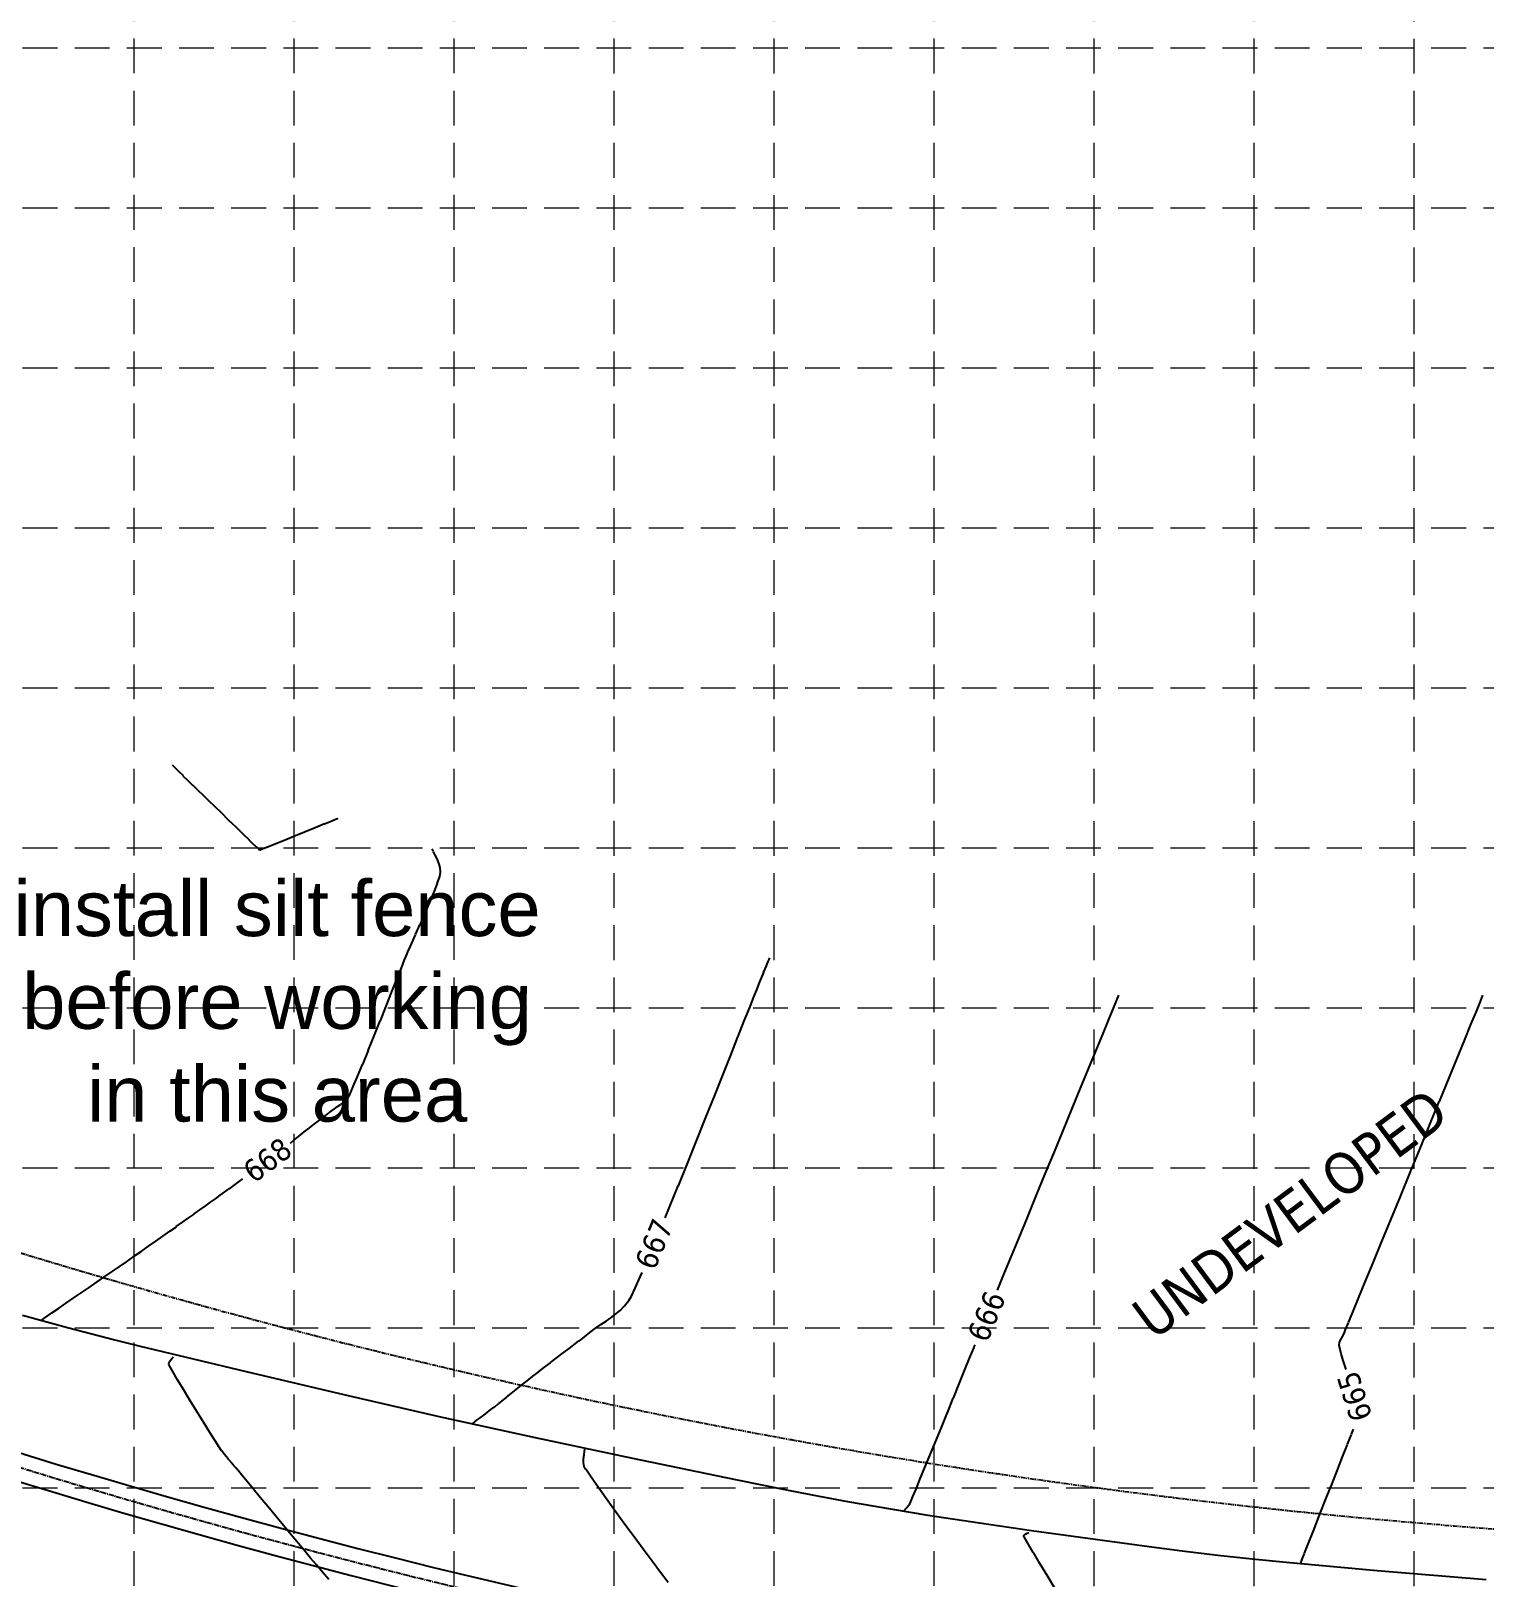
# Model space of a CAD drawing. Header units: inches. Extents: x 6967 to 7890, y 13663 to 15138.
# Drawn here: x 7367.8 to 7576.7, y 14410.6 to 14633 of the extents above; entities that cross this region are included whole.
import ezdxf

# ---------------------------------------------------------------- set-up
doc = ezdxf.new("R2010")
doc.units = ezdxf.units.IN
doc.header["$MEASUREMENT"] = 0
for name, pattern in [('CENTER2', [1.125, 0.75, -0.125, 0.125, -0.125]), ('HIDDEN', [0.375, 0.25, -0.125]), ('xGWI003pt$0$PHANTOM2', [1.25, 0.625, -0.125, 0.125, -0.125, 0.125, -0.125])]:
    doc.linetypes.add(name, pattern=pattern)
for name, color, linetype in [('C-ANNO-SITE-TEXT-E', 14, 'Continuous'), ('EC', 35, 'Continuous'), ('GRID', 254, 'HIDDEN'), ('SILT FENCE', 200, 'Continuous'), ('V-ROAD-BACK-P', 2, 'Continuous'), ('V-STRM-CNTR-E', 11, 'CENTER2'), ('V-STRM-UNDR-E', 15, 'Continuous'), ('xGWI003pt$0$ROW', 3, 'xGWI003pt$0$PHANTOM2')]:
    doc.layers.add(name, color=color, linetype=linetype)
doc.styles.add('L80', font='TAHOMA.TTF', dxfattribs={"height": 3.2})
doc.styles.get("Standard").update_dxf_attribs({"font": 'ARIAL.TTF'})

msp = doc.modelspace()

# ---------------------------------------------------------------- linework, layer by layer
at = {"layer": 'EC', "color": 35, "extrusion": (0.697047, 0.717025, 0), "elevation": 15566.36}
for points in [[(4828.18, 668), (4828.8, 668)], [(4826.59, 668), (4827.44, 668)], [(4822.51, 668), (4823.6, 668)], [(4821.4, 668), (4822.51, 668)], [(4820.28, 668), (4821.4, 668)], [(4814.62, 668), (4816.03, 668)], [(4811.42, 668), (4811.67, 668)]]:
    msp.add_lwpolyline(points, dxfattribs=at)
at = {"layer": 'EC', "color": 35}
for points, elevation in [([(7389.08, 14526.42), (7388.55, 14526.94)], 668), ([(7390.36, 14525.18), (7389.69, 14525.83)], 668), ([(7391.08, 14524.48), (7390.36, 14525.18)], 668), ([(7411.91, 14519.7), (7411.79, 14519.65)], 668), ([(7399.9, 14515.91), (7399.18, 14516.61)], 668), ([(7404.08, 14516.53), (7402.75, 14515.99)], 668), ([(7405.58, 14517.13), (7404.08, 14516.53)], 668), ([(7400.78, 14515.19), (7400.69, 14515.16)], 668), ([(7401.67, 14515.55), (7401.06, 14515.3)], 668), ([(7426.18, 14513.91), (7425.9, 14514.47)], 668), ([(7425.08, 14507.56), (7425.7, 14509.05)], 668), ([(7421.82, 14500.16), (7421.98, 14500.54)], 668), ([(7421.98, 14500.54), (7422.16, 14500.96)], 668), ([(7421.23, 14498.72), (7421.4, 14499.14)], 668), ([(7421.4, 14499.14), (7421.56, 14499.52)], 668), ([(7421.69, 14499.84), (7421.82, 14500.16)], 668), ([(7473.12, 14497.56), (7473.35, 14498.11)], 667), ([(7473.53, 14498.55), (7473.64, 14498.82)], 667), ([(7473.78, 14499.16), (7473.91, 14499.47)], 667), ([(7420.31, 14496.4), (7420.86, 14497.77)], 668), ([(7472.31, 14495.59), (7472.58, 14496.25)], 667), ([(7472.58, 14496.25), (7472.86, 14496.92)], 667), ([(7418.86, 14492.73), (7419.63, 14494.68)], 668), ([(7471.71, 14494.07), (7472.12, 14495.1)], 667), ([(7472.12, 14495.1), (7472.31, 14495.59)], 667), ([(7470.34, 14490.61), (7471.11, 14492.55)], 667), ([(7522.63, 14490.59), (7523.3, 14492.23)], 666), ([(7521.81, 14488.59), (7522.63, 14490.59)], 666), ([(7520.86, 14486.29), (7521.81, 14488.59)], 666), ([(7467.25, 14482.83), (7468.39, 14485.69)], 667), ([(7519.81, 14483.73), (7520.86, 14486.29)], 666), ([(7571.55, 14482.19), (7572.76, 14485.13)], 665), ([(7414.12, 14481.17), (7414.74, 14482.6)], 668), ([(7518.67, 14480.95), (7519.81, 14483.73)], 666), ([(7570.25, 14479.03), (7571.55, 14482.19)], 665), ([(7410.96, 14477.64), (7411.43, 14477.99)], 668), ([(7411.43, 14477.99), (7411.87, 14478.29)], 668), ([(7516.2, 14474.94), (7517.46, 14478.01)], 666), ([(7408.87, 14476.05), (7409.41, 14476.45)], 668), ([(7409.41, 14476.45), (7409.94, 14476.86)], 668), ([(7410.46, 14477.25), (7410.96, 14477.64)], 668), ([(7463.46, 14473.37), (7464.76, 14476.61)], 667), ([(7405.58, 14473.46), (7406.02, 14473.81)], 668), ([(7567.48, 14472.28), (7568.88, 14475.7)], 665), ([(7405.08, 14473.06), (7405.58, 14473.46)], 668), ([(7566.05, 14468.81), (7567.48, 14472.28)], 665), ([(7460.86, 14466.92), (7462.15, 14470.12)], 667), ([(7393.6, 14464.53), (7394.32, 14465.04)], 668), ([(7394.32, 14465.04), (7395.01, 14465.54)], 668), ([(7511.03, 14462.34), (7512.3, 14465.45)], 666), ([(7390.4, 14462.25), (7391.26, 14462.85)], 668), ([(7386.76, 14459.67), (7387.75, 14460.37)], 668), ([(7384.69, 14458.22), (7385.74, 14458.95)], 668), ([(7380.46, 14455.27), (7381.51, 14455.99)], 668), ([(7378.42, 14453.86), (7379.48, 14454.59)], 668), ([(7379.48, 14454.59), (7380.46, 14455.27)], 668), ([(7373.87, 14450.73), (7375.01, 14451.51)], 668), ([(7454.11, 14451.04), (7454.67, 14452.19)], 667), ([(7370.8, 14448.62), (7371.75, 14449.27)], 668), ([(7372.78, 14449.97), (7373.87, 14450.73)], 668), ([(7369.39, 14447.65), (7369.66, 14447.84)], 668), ([(7370.12, 14448.15), (7370.8, 14448.62)], 668), ([(7449.73, 14446.96), (7450.47, 14447.45)], 667), ([(7451.17, 14447.93), (7451.84, 14448.43)], 667), ([(7451.84, 14448.43), (7452.49, 14448.99)], 667), ([(7557.18, 14447.23), (7557.81, 14448.75)], 665), ([(7448.13, 14445.8), (7448.96, 14446.42)], 667), ([(7556.05, 14444.73), (7556.22, 14445.06)], 665), ([(7556.22, 14445.06), (7556.41, 14445.4)], 665), ([(7443.3, 14442.11), (7444.13, 14442.74)], 667), ([(7444.13, 14442.74), (7444.96, 14443.36)], 667), ([(7445.77, 14443.98), (7446.57, 14444.59)], 667), ([(7555.85, 14443.99), (7555.92, 14444.39)], 665), ([(7556.48, 14441.66), (7556.15, 14442.74)], 665), ([(7387.67, 14441.12), (7387.62, 14441.25)], 667), ([(7387.65, 14441.46), (7387.73, 14441.64)], 667), ([(7387.84, 14440.79), (7387.67, 14441.12)], 667), ([(7388.22, 14440.12), (7387.84, 14440.79)], 667), ([(7501.21, 14438.43), (7502, 14440.35)], 666), ([(7388.88, 14438.99), (7388.22, 14440.12)], 667), ([(7389.71, 14437.61), (7388.88, 14438.99)], 667), ([(7438.32, 14438.23), (7439.12, 14438.87)], 667), ([(7434.98, 14435.56), (7435.53, 14436)], 667), ([(7394.28, 14430.23), (7393.51, 14431.45)], 667), ([(7431.62, 14432.98), (7431.96, 14433.24)], 667), ([(7557.6, 14431.17), (7557.9, 14431.93)], 665), ([(7556.34, 14427.95), (7557.04, 14429.73)], 665), ([(7395.89, 14427.92), (7395.56, 14428.33)], 667), ([(7396.86, 14426.8), (7396.52, 14427.19)], 667), ([(7447.3, 14428.22), (7447.38, 14428.69)], 666), ([(7447.38, 14428.69), (7447.42, 14429.05)], 666), ([(7496.26, 14426.3), (7497.01, 14428.13)], 666), ([(7398.12, 14425.29), (7397.57, 14425.96)], 667), ([(7448.02, 14425.42), (7447.54, 14426.16)], 666), ([(7495.02, 14423.3), (7495.59, 14424.68)], 666), ([(7399.75, 14423.31), (7398.86, 14424.4)], 667), ([(7450.72, 14421.59), (7449.65, 14423.09)], 666), ([(7553.8, 14421.51), (7554.68, 14423.74)], 665), ([(7451.91, 14419.95), (7450.72, 14421.59)], 666), ([(7493.23, 14420.14), (7493.28, 14420.19)], 666), ([(7493.28, 14420.19), (7493.39, 14420.3)], 666), ([(7454.49, 14416.43), (7453.18, 14418.21)], 666), ([(7406.26, 14415.45), (7405.22, 14416.7)], 667), ([(7510.52, 14416.57), (7510.53, 14416.62)], 665), ([(7510.53, 14416.62), (7510.6, 14416.7)], 665), ([(7511.15, 14415.41), (7510.75, 14416.11)], 665), ([(7551.44, 14415.5), (7552.14, 14417.29)], 665), ([(7408, 14413.38), (7407.2, 14414.33)], 667), ([(7457.09, 14412.92), (7455.81, 14414.65)], 666), ([(7550.87, 14414.06), (7551.44, 14415.5)], 665), ([(7408.82, 14412.41), (7408, 14413.38)], 667), ([(7409.71, 14411.36), (7408.82, 14412.41)], 667), ([(7458.3, 14411.31), (7457.09, 14412.92)], 666), ([(7550.37, 14412.8), (7550.54, 14413.22)], 665)]:
    msp.add_lwpolyline(points, dxfattribs=dict(at, elevation=elevation))
at = {"layer": 'EC', "color": 35, "extrusion": (-0.697047, -0.717025, 0), "elevation": -15566.36}
for points in [[(-4823.6, 668), (-4824.65, 668)], [(-4818.96, 668), (-4820.28, 668)], [(-4817.51, 668), (-4818.96, 668)], [(-4816.03, 668), (-4817.51, 668)], [(-4813.36, 668), (-4814.62, 668)], [(-4811.67, 668), (-4812.35, 668)]]:
    msp.add_lwpolyline(points, dxfattribs=at)
at = {"layer": 'EC', "color": 35, "extrusion": (0.376049, -0.9266, 0), "elevation": -10666.71}
msp.add_lwpolyline([(12324.46, 668), (12322.84, 668)], dxfattribs=at)
at = {"layer": 'EC', "color": 35, "extrusion": (0.376075, -0.926589, 0), "elevation": -10666.37}
msp.add_lwpolyline([(12326.24, 668), (12324.76, 668)], dxfattribs=at)
at = {"layer": 'EC', "color": 35, "extrusion": (-0.376018, 0.926612, 0), "elevation": 10667.12}
msp.add_lwpolyline([(-12326.58, 668), (-12325.58, 668)], dxfattribs=at)
at = {"layer": 'EC', "color": 35, "extrusion": (0.375878, -0.926669, 0), "elevation": -10668.98}
msp.add_lwpolyline([(12325.57, 668), (12324.97, 668)], dxfattribs=at)
at = {"layer": 'EC', "color": 35, "extrusion": (0.375668, -0.926754, 0), "elevation": -10671.78}
msp.add_lwpolyline([(12323.48, 668), (12323.15, 668)], dxfattribs=at)
at = {"layer": 'EC', "color": 35, "extrusion": (0.374782, -0.927113, 0), "elevation": -10683.54}
msp.add_lwpolyline([(12303.52, 668), (12302.36, 668)], dxfattribs=at)
at = {"layer": 'EC', "color": 35, "extrusion": (-0.375948, 0.926641, 0), "elevation": 10668.06}
msp.add_lwpolyline([(-12321.66, 668), (-12319.99, 668)], dxfattribs=at)
at = {"layer": 'EC', "color": 35, "extrusion": (0.739081, 0.673616, 0), "elevation": 15247.34}
msp.add_lwpolyline([(5742.75, 668), (5742.81, 668)], dxfattribs=at)
at = {"layer": 'EC', "color": 35, "extrusion": (0.721225, 0.692701, 0), "elevation": 15392.21}
msp.add_lwpolyline([(5342.28, 668), (5342.33, 668)], dxfattribs=at)
at = {"layer": 'EC', "color": 35, "extrusion": (0.630692, 0.776034, 0), "elevation": 15931.79}
msp.add_lwpolyline([(3411.42, 668), (3411.45, 668)], dxfattribs=at)
at = {"layer": 'EC', "color": 35, "extrusion": (-0.402811, -0.915283, 0), "elevation": -16266.55}
msp.add_lwpolyline([(926.85, 668), (926.84, 668)], dxfattribs=at)
at = {"layer": 'EC', "color": 35, "extrusion": (0.323677, -0.946168, 0), "elevation": -11338.34}
msp.add_lwpolyline([(11700.52, 668), (11700.51, 668)], dxfattribs=at)
at = {"layer": 'EC', "color": 35, "extrusion": (-0.370739, 0.928737, 0), "elevation": 10737.04}
msp.add_lwpolyline([(-12255.03, 668), (-12254.73, 668)], dxfattribs=at)
at = {"layer": 'EC', "color": 35, "extrusion": (0.910112, 0.414362, 0), "elevation": 12772.62}
msp.add_lwpolyline([(10133.33, 668), (10133.75, 668)], dxfattribs=at)
at = {"layer": 'EC', "color": 35, "extrusion": (0.88517, 0.465267, 0), "elevation": 13326.3}
msp.add_lwpolyline([(9392.74, 668), (9393.28, 668)], dxfattribs=at)
at = {"layer": 'EC', "color": 35, "extrusion": (0.921349, 0.388736, 0), "elevation": 12484.19}
msp.add_lwpolyline([(10484.89, 668), (10485.55, 668)], dxfattribs=at)
at = {"layer": 'EC', "color": 35, "extrusion": (0.946898, -0.321533, 0), "elevation": 2366.3}
msp.add_lwpolyline([(16127.61, 668), (16128.69, 668)], dxfattribs=at)
at = {"layer": 'EC', "color": 35, "extrusion": (0.961117, 0.276142, 0), "elevation": 11145.41}
msp.add_lwpolyline([(11897.56, 668), (11898.23, 668)], dxfattribs=at)
at = {"layer": 'EC', "color": 35, "extrusion": (0.978437, -0.206547, 0), "elevation": 4269.13}
msp.add_lwpolyline([(15732.4, 668), (15733.04, 668)], dxfattribs=at)
at = {"layer": 'EC', "color": 35, "extrusion": (0.995368, 0.096136, 0), "elevation": 8787.41}
msp.add_lwpolyline([(13730.82, 668), (13731.48, 668)], dxfattribs=at)
at = {"layer": 'EC', "color": 35, "extrusion": (0.93217, -0.362021, 0), "elevation": 1669.44}
msp.add_lwpolyline([(16213.16, 668), (16214.57, 668)], dxfattribs=at)
at = {"layer": 'EC', "color": 35, "extrusion": (0.918851, -0.394604, 0), "elevation": 1097.8}
msp.add_lwpolyline([(16258.55, 668), (16260.26, 668)], dxfattribs=at)
at = {"layer": 'EC', "color": 35, "extrusion": (0.91542, -0.4025, 0), "elevation": 957.8}
msp.add_lwpolyline([(16265.7, 668), (16267.39, 668)], dxfattribs=at)
at = {"layer": 'EC', "color": 35, "extrusion": (0.911607, -0.411062, 0), "elevation": 805.3}
msp.add_lwpolyline([(16271.09, 668), (16272.4, 668)], dxfattribs=at)
at = {"layer": 'EC', "color": 35, "extrusion": (0.913081, -0.407778, 0), "elevation": 863.86}
msp.add_lwpolyline([(16269.4, 668), (16270.96, 668)], dxfattribs=at)
at = {"layer": 'EC', "color": 35, "extrusion": (0.911187, -0.411994, 0), "elevation": 788.67}
msp.add_lwpolyline([(16270.96, 668), (16271.91, 668)], dxfattribs=at)
at = {"layer": 'EC', "color": 35, "extrusion": (0.929769, -0.368145, 0), "elevation": 1562.41}
msp.add_lwpolyline([(16211.52, 668), (16212.54, 668)], dxfattribs=at)
at = {"layer": 'EC', "color": 35, "extrusion": (0.92499, -0.37999, 0)}
for points, elevation in [([(16232.03, 668), (16232.38, 668)], 1355.19), ([(16250.42, 667), (16250.89, 667)], 1403.64), ([(16251.18, 667), (16251.55, 667)], 1403.64), ([(16251.88, 667), (16252.13, 667)], 1403.64), ([(16249.13, 667), (16249.82, 667)], 1403.64), ([(16265.32, 666), (16266.2, 666)], 1452.08), ([(16285.13, 665), (16286.1, 665)], 1500.52), ([(16263.96, 666), (16265.32, 666)], 1452.08), ([(16281.54, 665), (16283.59, 665)], 1500.52), ([(16283.59, 665), (16285.13, 665)], 1500.52), ([(16279.05, 665), (16281.54, 665)], 1500.52), ([(16276.18, 665), (16279.05, 665)], 1500.52), ([(16248.58, 666), (16251.76, 666)], 1452.08), ([(16265.99, 665), (16269.58, 665)], 1500.52), ([(16241.87, 666), (16245.27, 666)], 1452.08), ([(16238.43, 666), (16241.87, 666)], 1452.08), ([(16235.01, 666), (16238.43, 666)], 1452.08), ([(16254.83, 665), (16258.54, 665)], 1500.52), ([(16251.21, 665), (16254.83, 665)], 1500.52), ([(16228.4, 666), (16231.65, 666)], 1452.08), ([(16247.74, 665), (16251.21, 665)], 1500.52), ([(16225.3, 666), (16228.4, 666)], 1452.08), ([(16244.51, 665), (16247.74, 665)], 1500.52), ([(16222.42, 666), (16225.3, 666)], 1452.08), ([(16241.57, 665), (16244.51, 665)], 1500.52), ([(16220.38, 666), (16222.42, 666)], 1452.08), ([(16239, 665), (16241.57, 665)], 1500.52), ([(16236.85, 665), (16239, 665)], 1500.52), ([(16234.12, 665), (16235.2, 665)], 1500.52), ([(16233.66, 665), (16234.12, 665)], 1500.52)]:
    msp.add_lwpolyline(points, dxfattribs=dict(at, elevation=elevation))
at = {"layer": 'EC', "color": 35, "extrusion": (0.929448, -0.368952, 0), "elevation": 1548.32}
msp.add_lwpolyline([(16209.55, 668), (16211.39, 668)], dxfattribs=at)
at = {"layer": 'EC', "color": 35, "extrusion": (0.92979, -0.368091, 0), "elevation": 1611.99}
msp.add_lwpolyline([(16225.07, 667), (16226.71, 667)], dxfattribs=at)
at = {"layer": 'EC', "color": 35, "extrusion": (0.928493, -0.371349, 0), "elevation": 1506.5}
msp.add_lwpolyline([(16209.12, 668), (16211.39, 668)], dxfattribs=at)
at = {"layer": 'EC', "color": 35, "extrusion": (0.927753, -0.373195, 0), "elevation": 1474.25}
msp.add_lwpolyline([(16209.76, 668), (16212.08, 668)], dxfattribs=at)
at = {"layer": 'EC', "color": 35, "extrusion": (0.929625, -0.368506, 0), "elevation": 1604.74}
msp.add_lwpolyline([(16221.22, 667), (16223.7, 667)], dxfattribs=at)
at = {"layer": 'EC', "color": 35, "extrusion": (0.926736, -0.375712, 0), "elevation": 1430.24}
msp.add_lwpolyline([(16211.41, 668), (16213.7, 668)], dxfattribs=at)
at = {"layer": 'EC', "color": 35, "extrusion": (0.929429, -0.369002, 0), "elevation": 1596.08}
msp.add_lwpolyline([(16219.26, 667), (16222.08, 667)], dxfattribs=at)
at = {"layer": 'EC', "color": 35, "extrusion": (0.925278, -0.37929, 0), "elevation": 1367.61}
msp.add_lwpolyline([(16214.67, 668), (16216.82, 668)], dxfattribs=at)
at = {"layer": 'EC', "color": 35, "extrusion": (0.923033, -0.384721, 0), "elevation": 1272.28}
msp.add_lwpolyline([(16220.53, 668), (16222.43, 668)], dxfattribs=at)
at = {"layer": 'EC', "color": 35, "extrusion": (0.928862, -0.370426, 0), "elevation": 1571.23}
msp.add_lwpolyline([(16215.33, 667), (16218.61, 667)], dxfattribs=at)
at = {"layer": 'EC', "color": 35, "extrusion": (0.91091, -0.412606, 0), "elevation": 778.58}
msp.add_lwpolyline([(16249.03, 668), (16250.15, 668)], dxfattribs=at)
at = {"layer": 'EC', "color": 35, "extrusion": (-0.56236, 0.826893, 0), "elevation": 7803.86}
msp.add_lwpolyline([(-14270.82, 668), (-14271.31, 668)], dxfattribs=at)
at = {"layer": 'EC', "color": 35, "extrusion": (0.605915, -0.795529, 0), "elevation": -7026.92}
msp.add_lwpolyline([(14669.46, 668), (14669.94, 668)], dxfattribs=at)
at = {"layer": 'EC', "color": 35, "extrusion": (-0.682127, 0.731233, 0), "elevation": 5531.04}
msp.add_lwpolyline([(-15296.81, 668), (-15297.31, 668)], dxfattribs=at)
at = {"layer": 'EC', "color": 35, "extrusion": (0.766602, -0.642123, 0), "elevation": -3614.59}
msp.add_lwpolyline([(15859.85, 668), (15860.42, 668)], dxfattribs=at)
at = {"layer": 'EC', "color": 35, "extrusion": (0.881963, -0.471318, 0), "elevation": -286.17}
msp.add_lwpolyline([(16264.57, 668), (16265.15, 668)], dxfattribs=at)
at = {"layer": 'EC', "color": 35, "extrusion": (0.928483, -0.371374, 0), "elevation": 1554.67}
msp.add_lwpolyline([(16213.51, 667), (16216.93, 667)], dxfattribs=at)
at = {"layer": 'EC', "color": 35, "extrusion": (0.605315, -0.795986, 0), "elevation": -7038.03}
msp.add_lwpolyline([(14659.25, 668), (14659.93, 668)], dxfattribs=at)
at = {"layer": 'EC', "color": 35, "extrusion": (-0.607804, 0.794087, 0), "elevation": 6992.1}
msp.add_lwpolyline([(-14683.23, 668), (-14683.88, 668)], dxfattribs=at)
at = {"layer": 'EC', "color": 35, "extrusion": (0.626361, -0.779533, 0), "elevation": -6643.98}
msp.add_lwpolyline([(14839.06, 668), (14839.59, 668)], dxfattribs=at)
at = {"layer": 'EC', "color": 35, "extrusion": (0.626329, -0.779559, 0), "elevation": -6644.58}
msp.add_lwpolyline([(14839.32, 668), (14839.85, 668)], dxfattribs=at)
at = {"layer": 'EC', "color": 35, "extrusion": (0.62311, -0.782134, 0), "elevation": -6705.71}
msp.add_lwpolyline([(14812.33, 668), (14812.89, 668)], dxfattribs=at)
at = {"layer": 'EC', "color": 35, "extrusion": (0.617826, -0.786315, 0), "elevation": -6805.35}
msp.add_lwpolyline([(14767.37, 668), (14768.01, 668)], dxfattribs=at)
at = {"layer": 'EC', "color": 35, "extrusion": (-0.611044, 0.791597, 0), "elevation": 6932.05}
msp.add_lwpolyline([(-14708.97, 668), (-14709.66, 668)], dxfattribs=at)
at = {"layer": 'EC', "color": 35, "extrusion": (-0.614249, 0.789112, 0), "elevation": 6872.3}
msp.add_lwpolyline([(-14733.5, 668), (-14733.5, 668)], dxfattribs=at)
at = {"layer": 'EC', "color": 35, "extrusion": (0.927466, -0.373909, 0), "elevation": 1510.39}
msp.add_lwpolyline([(16210.7, 667), (16214.2, 667)], dxfattribs=at)
at = {"layer": 'EC', "color": 35, "extrusion": (-0.588951, 0.808169, 0), "elevation": 7335.3}
msp.add_lwpolyline([(-14497.53, 668), (-14498.31, 668)], dxfattribs=at)
at = {"layer": 'EC', "color": 35, "extrusion": (0.590256, -0.807216, 0), "elevation": -7311.86}
msp.add_lwpolyline([(14510.15, 668), (14511.1, 668)], dxfattribs=at)
at = {"layer": 'EC', "color": 35, "extrusion": (-0.591817, 0.806072, 0), "elevation": 7283.76}
msp.add_lwpolyline([(-14525.23, 668), (-14525.89, 668)], dxfattribs=at)
at = {"layer": 'EC', "color": 35, "extrusion": (0.925902, -0.377764, 0), "elevation": 1442.93}
msp.add_lwpolyline([(16210.06, 667), (16213.39, 667)], dxfattribs=at)
at = {"layer": 'EC', "color": 35, "extrusion": (0.586538, -0.809922, 0), "elevation": -7378.51}
msp.add_lwpolyline([(14473.96, 668), (14474.79, 668)], dxfattribs=at)
at = {"layer": 'EC', "color": 35, "extrusion": (0.587754, -0.80904, 0), "elevation": -7356.76}
msp.add_lwpolyline([(14485.85, 668), (14486.65, 668)], dxfattribs=at)
at = {"layer": 'EC', "color": 35, "extrusion": (0.58073, -0.814096, 0), "elevation": -7481.83}
msp.add_lwpolyline([(14416.21, 668), (14417.21, 668)], dxfattribs=at)
at = {"layer": 'EC', "color": 35, "extrusion": (0.581814, -0.813322, 0), "elevation": -7462.62}
msp.add_lwpolyline([(14427.17, 668), (14428.12, 668)], dxfattribs=at)
at = {"layer": 'EC', "color": 35, "extrusion": (0.582947, -0.81251, 0), "elevation": -7442.51}
msp.add_lwpolyline([(14438.51, 668), (14439.43, 668)], dxfattribs=at)
at = {"layer": 'EC', "color": 35, "extrusion": (0.924772, -0.380522, 0), "elevation": 1394.63}
msp.add_lwpolyline([(16212.63, 667), (16214.29, 667)], dxfattribs=at)
at = {"layer": 'EC', "color": 35, "extrusion": (-0.576492, 0.817103, 0), "elevation": 7556.62}
msp.add_lwpolyline([(-14372.84, 668), (-14373.99, 668)], dxfattribs=at)
at = {"layer": 'EC', "color": 35, "extrusion": (0.577446, -0.816429, 0), "elevation": -7539.84}
msp.add_lwpolyline([(14382.8, 668), (14383.89, 668)], dxfattribs=at)
at = {"layer": 'EC', "color": 35, "extrusion": (0.578564, -0.815637, 0), "elevation": -7520.12}
msp.add_lwpolyline([(14394.21, 668), (14395.22, 668)], dxfattribs=at)
at = {"layer": 'EC', "color": 35, "extrusion": (0.573418, -0.819263, 0), "elevation": -7610.57}
msp.add_lwpolyline([(14339.31, 668), (14340.61, 668)], dxfattribs=at)
at = {"layer": 'EC', "color": 35, "extrusion": (0.574872, -0.818243, 0), "elevation": -7585.08}
msp.add_lwpolyline([(14355.38, 668), (14356.63, 668)], dxfattribs=at)
at = {"layer": 'EC', "color": 35, "extrusion": (0.571943, -0.820293, 0), "elevation": -7636.35}
msp.add_lwpolyline([(14323.01, 668), (14324.3, 668)], dxfattribs=at)
at = {"layer": 'EC', "color": 35, "extrusion": (-0.572694, 0.819769, 0), "elevation": 7623.24}
msp.add_lwpolyline([(-14331.28, 668), (-14332.58, 668)], dxfattribs=at)
at = {"layer": 'EC', "color": 35, "extrusion": (-0.567744, 0.823205, 0), "elevation": 7709.43}
msp.add_lwpolyline([(-14278.69, 668), (-14280.04, 668)], dxfattribs=at)
at = {"layer": 'EC', "color": 35, "extrusion": (0.91246, -0.409166, 0), "elevation": 888.73}
msp.add_lwpolyline([(16237.24, 667), (16239.03, 667)], dxfattribs=at)
at = {"layer": 'EC', "color": 35, "extrusion": (0.917891, -0.396833, 0), "elevation": 1107.48}
msp.add_lwpolyline([(16225.57, 667), (16226.25, 667)], dxfattribs=at)
at = {"layer": 'EC', "color": 35, "extrusion": (-0.566548, 0.824029, 0), "elevation": 7730.16}
msp.add_lwpolyline([(-14264.69, 668), (-14266.09, 668)], dxfattribs=at)
at = {"layer": 'EC', "color": 35, "extrusion": (0.567058, -0.823678, 0), "elevation": -7721.32}
msp.add_lwpolyline([(14270.88, 668), (14272.26, 668)], dxfattribs=at)
at = {"layer": 'EC', "color": 35, "extrusion": (0.565812, -0.824534, 0), "elevation": -7742.89}
msp.add_lwpolyline([(14253.83, 668), (14255.08, 668)], dxfattribs=at)
at = {"layer": 'EC', "color": 35, "extrusion": (0.713772, -0.700378, 0), "elevation": -4800.37}
msp.add_lwpolyline([(15532.84, 667), (15533.75, 667)], dxfattribs=at)
at = {"layer": 'EC', "color": 35, "extrusion": (0.776181, -0.630511, 0), "elevation": -3325.68}
msp.add_lwpolyline([(15914.8, 667), (15915.8, 667)], dxfattribs=at)
at = {"layer": 'EC', "color": 35, "extrusion": (0.867976, -0.496606, 0), "elevation": -706.48}
msp.add_lwpolyline([(16244.19, 667), (16244.91, 667)], dxfattribs=at)
at = {"layer": 'EC', "color": 35, "extrusion": (-0.56682, 0.823842, 0), "elevation": 7725.46}
msp.add_lwpolyline([(-14260.26, 668), (-14260.42, 668)], dxfattribs=at)
at = {"layer": 'EC', "color": 35, "extrusion": (0.566264, -0.824224, 0), "elevation": -7735.08}
msp.add_lwpolyline([(14255.54, 668), (14256.09, 668)], dxfattribs=at)
at = {"layer": 'EC', "color": 35, "extrusion": (-0.570707, 0.821154, 0), "elevation": 7611.57}
msp.add_lwpolyline([(-14361.41, 667), (-14362.36, 667)], dxfattribs=at)
at = {"layer": 'EC', "color": 35, "extrusion": (-0.564698, 0.825298, 0), "elevation": 7716.19}
msp.add_lwpolyline([(-14307.3, 667), (-14308.15, 667)], dxfattribs=at)
at = {"layer": 'EC', "color": 35, "extrusion": (0.611214, -0.791465, 0), "elevation": -6880.93}
msp.add_lwpolyline([(14722.44, 667), (14723.44, 667)], dxfattribs=at)
at = {"layer": 'EC', "color": 35, "extrusion": (-0.617358, 0.786683, 0), "elevation": 6766.1}
msp.add_lwpolyline([(-14776.56, 667), (-14777.54, 667)], dxfattribs=at)
at = {"layer": 'EC', "color": 35, "extrusion": (0.93667, -0.350213, 0), "elevation": 2018.78}
msp.add_lwpolyline([(16175.81, 665), (16176.18, 665)], dxfattribs=at)
at = {"layer": 'EC', "color": 35, "extrusion": (0.903171, -0.42928, 0), "elevation": 623.61}
msp.add_lwpolyline([(16290.49, 665), (16290.93, 665)], dxfattribs=at)
at = {"layer": 'EC', "color": 35, "extrusion": (0.603938, -0.797031, 0), "elevation": -7015.52}
msp.add_lwpolyline([(14656.76, 667), (14657.78, 667)], dxfattribs=at)
at = {"layer": 'EC', "color": 35, "extrusion": (0.925644, -0.378395, 0), "elevation": 1480.03}
msp.add_lwpolyline([(16207.25, 666), (16208.92, 666)], dxfattribs=at)
at = {"layer": 'EC', "color": 35, "extrusion": (0.925282, -0.379279, 0), "elevation": 1464.54}
msp.add_lwpolyline([(16210.33, 666), (16210.72, 666)], dxfattribs=at)
at = {"layer": 'EC', "color": 35, "extrusion": (0.986084, 0.166246, 0), "elevation": 9851.96}
msp.add_lwpolyline([(12986.41, 665), (12986.86, 665)], dxfattribs=at)
at = {"layer": 'EC', "color": 35, "extrusion": (0.965062, 0.262023, 0), "elevation": 11076.48}
msp.add_lwpolyline([(11958.25, 665), (11959.08, 665)], dxfattribs=at)
at = {"layer": 'EC', "color": 35, "extrusion": (0.997653, -0.068468, 0), "elevation": 6381.51}
msp.add_lwpolyline([(14913.21, 667), (14913.27, 667)], dxfattribs=at)
at = {"layer": 'EC', "color": 35, "extrusion": (0.980539, 0.196324, 0), "elevation": 10079.02}
msp.add_lwpolyline([(12709.83, 667), (12709.87, 667)], dxfattribs=at)
at = {"layer": 'EC', "color": 35, "extrusion": (0.973545, -0.228493, 0), "elevation": 3892.43}
msp.add_lwpolyline([(15747.32, 667), (15747.45, 667)], dxfattribs=at)
at = {"layer": 'EC', "color": 35, "extrusion": (0.816622, -0.577173, 0), "elevation": -2302.34}
msp.add_lwpolyline([(16057.36, 667), (16057.63, 667)], dxfattribs=at)
at = {"layer": 'EC', "color": 35, "extrusion": (0.752176, -0.658962, 0), "elevation": -3959.65}
msp.add_lwpolyline([(15731.16, 667), (15731.49, 667)], dxfattribs=at)
at = {"layer": 'EC', "color": 35, "extrusion": (0.772093, -0.63551, 0), "elevation": -3473.8}
msp.add_lwpolyline([(15845.86, 667), (15846.1, 667)], dxfattribs=at)
at = {"layer": 'EC', "color": 35, "extrusion": (0.612228, -0.790681, 0), "elevation": -6862.13}
msp.add_lwpolyline([(14723.96, 667), (14725.02, 667)], dxfattribs=at)
at = {"layer": 'EC', "color": 35, "extrusion": (0.60771, -0.794159, 0), "elevation": -6945.96}
msp.add_lwpolyline([(14685.66, 667), (14686.72, 667)], dxfattribs=at)
at = {"layer": 'EC', "color": 35, "extrusion": (-0.604592, 0.796536, 0), "elevation": 7003.5}
msp.add_lwpolyline([(-14659.38, 667), (-14660.43, 667)], dxfattribs=at)
at = {"layer": 'EC', "color": 35, "extrusion": (0.925835, -0.377928, 0), "elevation": 1488.21}
msp.add_lwpolyline([(16204.6, 666), (16206.51, 666)], dxfattribs=at)
at = {"layer": 'EC', "color": 35, "extrusion": (0.953359, 0.301837, 0), "elevation": 11563.07}
msp.add_lwpolyline([(11486.02, 665), (11487.26, 665)], dxfattribs=at)
at = {"layer": 'EC', "color": 35, "extrusion": (-0.624294, 0.781189, 0), "elevation": 6635.29}
msp.add_lwpolyline([(-14823.45, 667), (-14824.44, 667)], dxfattribs=at)
at = {"layer": 'EC', "color": 35, "extrusion": (0.620068, -0.784548, 0), "elevation": -6715.23}
msp.add_lwpolyline([(14789.42, 667), (14790.47, 667)], dxfattribs=at)
at = {"layer": 'EC', "color": 35, "extrusion": (0.616834, -0.787093, 0), "elevation": -6776.04}
msp.add_lwpolyline([(14762.71, 667), (14763.78, 667)], dxfattribs=at)
at = {"layer": 'EC', "color": 35, "extrusion": (0.925954, -0.377636, 0), "elevation": 1493.32}
msp.add_lwpolyline([(16199.84, 666), (16202.05, 666)], dxfattribs=at)
at = {"layer": 'EC', "color": 35, "extrusion": (0.854192, 0.519958, 0), "elevation": 13819.18}
msp.add_lwpolyline([(8488.34, 667), (8490.14, 667)], dxfattribs=at)
at = {"layer": 'EC', "color": 35, "extrusion": (0.851839, 0.523804, 0), "elevation": 13857.31}
msp.add_lwpolyline([(8424.07, 667), (8425.95, 667)], dxfattribs=at)
at = {"layer": 'EC', "color": 35, "extrusion": (0.62466, -0.780897, 0), "elevation": -6628.34}
msp.add_lwpolyline([(14823.97, 667), (14824.76, 667)], dxfattribs=at)
at = {"layer": 'EC', "color": 35, "extrusion": (0.625492, -0.780231, 0), "elevation": -6612.55}
msp.add_lwpolyline([(14831.82, 667), (14832.68, 667)], dxfattribs=at)
at = {"layer": 'EC', "color": 35, "extrusion": (0.625306, -0.78038, 0), "elevation": -6616.08}
msp.add_lwpolyline([(14831.11, 667), (14832.04, 667)], dxfattribs=at)
at = {"layer": 'EC', "color": 35, "extrusion": (0.925926, -0.377704, 0), "elevation": 1492.12}
msp.add_lwpolyline([(16197.68, 666), (16199.96, 666)], dxfattribs=at)
at = {"layer": 'EC', "color": 35, "extrusion": (0.849864, 0.527002, 0), "elevation": 13888.88}
msp.add_lwpolyline([(8370.08, 667), (8371.93, 667)], dxfattribs=at)
at = {"layer": 'EC', "color": 35, "extrusion": (0.604195, -0.796836, 0), "elevation": -7010.58}
msp.add_lwpolyline([(14642.55, 667), (14643.08, 667)], dxfattribs=at)
at = {"layer": 'EC', "color": 35, "extrusion": (0.60383, -0.797113, 0), "elevation": -7017.29}
msp.add_lwpolyline([(14639.86, 667), (14640.49, 667)], dxfattribs=at)
at = {"layer": 'EC', "color": 35, "extrusion": (0.605338, -0.795969, 0), "elevation": -6989.56}
msp.add_lwpolyline([(14653.74, 667), (14654.37, 667)], dxfattribs=at)
at = {"layer": 'EC', "color": 35, "extrusion": (-0.60857, 0.7935, 0), "elevation": 6929.91}
msp.add_lwpolyline([(-14682.67, 667), (-14683.34, 667)], dxfattribs=at)
at = {"layer": 'EC', "color": 35, "extrusion": (0.612628, -0.790372, 0), "elevation": -6854.58}
msp.add_lwpolyline([(14718.66, 667), (14719.42, 667)], dxfattribs=at)
at = {"layer": 'EC', "color": 35, "extrusion": (-0.618039, 0.786147, 0), "elevation": 6753.37}
msp.add_lwpolyline([(-14766.13, 667), (-14766.73, 667)], dxfattribs=at)
at = {"layer": 'EC', "color": 35, "extrusion": (0.925847, -0.377899, 0), "elevation": 1488.71}
msp.add_lwpolyline([(16195.72, 666), (16198, 666)], dxfattribs=at)
at = {"layer": 'EC', "color": 35, "extrusion": (0.847911, 0.530139, 0), "elevation": 13919.71}
msp.add_lwpolyline([(8317, 667), (8318.71, 667)], dxfattribs=at)
at = {"layer": 'EC', "color": 35, "extrusion": (0.607514, -0.794309, 0), "elevation": -6949.44}
msp.add_lwpolyline([(14670.77, 667), (14670.93, 667)], dxfattribs=at)
at = {"layer": 'EC', "color": 35, "extrusion": (0.606681, -0.794946, 0), "elevation": -6964.82}
msp.add_lwpolyline([(14663.63, 667), (14663.94, 667)], dxfattribs=at)
at = {"layer": 'EC', "color": 35, "extrusion": (0.925711, -0.378233, 0), "elevation": 1482.87}
msp.add_lwpolyline([(16194.02, 666), (16196.25, 666)], dxfattribs=at)
at = {"layer": 'EC', "color": 35, "extrusion": (0.841738, 0.539886, 0), "elevation": 14014.72}
msp.add_lwpolyline([(8153.32, 667), (8154.41, 667)], dxfattribs=at)
at = {"layer": 'EC', "color": 35, "extrusion": (0.831805, 0.555069, 0), "elevation": 14160.34}
msp.add_lwpolyline([(7897.09, 667), (7897.7, 667)], dxfattribs=at)
at = {"layer": 'EC', "color": 35, "extrusion": (0.925503, -0.378741, 0), "elevation": 1473.98}
msp.add_lwpolyline([(16192.7, 666), (16194.83, 666)], dxfattribs=at)
at = {"layer": 'EC', "color": 35, "extrusion": (0.930472, -0.366362, 0), "elevation": 1745.11}
for points in [[(16195.08, 665), (16196.62, 665)], [(16190.98, 665), (16193.16, 665)], [(16188.64, 665), (16190.98, 665)]]:
    msp.add_lwpolyline(points, dxfattribs=at)
at = {"layer": 'EC', "color": 35, "extrusion": (0.80309, 0.595858, 0), "elevation": 14536.54}
msp.add_lwpolyline([(7180.53, 667), (7181.12, 667)], dxfattribs=at)
at = {"layer": 'EC', "color": 35, "extrusion": (0.760649, 0.649163, 0), "elevation": 14991.75}
msp.add_lwpolyline([(6172.96, 667), (6173.45, 667)], dxfattribs=at)
at = {"layer": 'EC', "color": 35, "extrusion": (0.750297, 0.661101, 0), "elevation": 15087.42}
msp.add_lwpolyline([(5934.83, 667), (5935.32, 667)], dxfattribs=at)
at = {"layer": 'EC', "color": 35, "extrusion": (0.999924, -0.012306, 0), "elevation": 7269.12}
msp.add_lwpolyline([(14517.67, 666), (14518.23, 666)], dxfattribs=at)
at = {"layer": 'EC', "color": 35, "extrusion": (0.985202, 0.171397, 0), "elevation": 9809.79}
msp.add_lwpolyline([(12936.62, 666), (12937.18, 666)], dxfattribs=at)
at = {"layer": 'EC', "color": 35, "extrusion": (0.992725, -0.120404, 0), "elevation": 5655.9}
msp.add_lwpolyline([(15219.4, 666), (15219.94, 666)], dxfattribs=at)
at = {"layer": 'EC', "color": 35, "extrusion": (0.762527, 0.646956, 0), "elevation": 14973.81}
msp.add_lwpolyline([(6214.81, 667), (6215.39, 667)], dxfattribs=at)
at = {"layer": 'EC', "color": 35, "extrusion": (0.770593, 0.637327, 0), "elevation": 14894.57}
msp.add_lwpolyline([(6401.88, 667), (6402.4, 667)], dxfattribs=at)
at = {"layer": 'EC', "color": 35, "extrusion": (0.771261, 0.636519, 0), "elevation": 14887.86}
msp.add_lwpolyline([(6415.45, 667), (6416.62, 667)], dxfattribs=at)
at = {"layer": 'EC', "color": 35, "extrusion": (0.880584, 0.473891, 0), "elevation": 13394.6}
msp.add_lwpolyline([(9174.13, 666), (9174.57, 666)], dxfattribs=at)
at = {"layer": 'EC', "color": 35, "extrusion": (0.823962, 0.566645, 0), "elevation": 14310.98}
msp.add_lwpolyline([(7664.35, 666), (7665.62, 666)], dxfattribs=at)
at = {"layer": 'EC', "color": 35, "extrusion": (0.924729, -0.380627, 0), "elevation": 1440.96}
msp.add_lwpolyline([(16191.93, 666), (16193.7, 666)], dxfattribs=at)
at = {"layer": 'EC', "color": 35, "extrusion": (0.771071, 0.63675, 0), "elevation": 14889.77}
msp.add_lwpolyline([(6408.02, 667), (6409.61, 667)], dxfattribs=at)
at = {"layer": 'EC', "color": 35, "extrusion": (0.816871, 0.57682, 0), "elevation": 14404.93}
msp.add_lwpolyline([(7484.69, 666), (7486.28, 666)], dxfattribs=at)
at = {"layer": 'EC', "color": 35, "extrusion": (0.922649, -0.38564, 0), "elevation": 1353.08}
msp.add_lwpolyline([(16196.86, 666), (16198.03, 666)], dxfattribs=at)
at = {"layer": 'EC', "color": 35, "extrusion": (0.770855, 0.637011, 0), "elevation": 14891.94}
msp.add_lwpolyline([(6401.27, 667), (6402.98, 667)], dxfattribs=at)
at = {"layer": 'EC', "color": 35, "extrusion": (0.770558, 0.637369, 0), "elevation": 14894.92}
msp.add_lwpolyline([(6392.56, 667), (6394.34, 667)], dxfattribs=at)
at = {"layer": 'EC', "color": 35, "extrusion": (0.703881, -0.710318, 0), "elevation": -4968.53}
msp.add_lwpolyline([(15472.87, 666), (15473.07, 666)], dxfattribs=at)
at = {"layer": 'EC', "color": 35, "extrusion": (0.730223, -0.683209, 0), "elevation": -4380.23}
msp.add_lwpolyline([(15649.79, 666), (15650.05, 666)], dxfattribs=at)
at = {"layer": 'EC', "color": 35, "extrusion": (0.779903, -0.6259, 0), "elevation": -3181.51}
msp.add_lwpolyline([(15937.01, 666), (15937.33, 666)], dxfattribs=at)
at = {"layer": 'EC', "color": 35, "extrusion": (0.833596, -0.552374, 0), "elevation": -1718.83}
msp.add_lwpolyline([(16160.64, 666), (16161.01, 666)], dxfattribs=at)
at = {"layer": 'EC', "color": 35, "extrusion": (0.907793, -0.419418, 0), "elevation": 754.61}
msp.add_lwpolyline([(16234.63, 666), (16234.97, 666)], dxfattribs=at)
at = {"layer": 'EC', "color": 35, "extrusion": (0.919681, -0.392666, 0), "elevation": 1229.49}
msp.add_lwpolyline([(16205.93, 666), (16206.71, 666)], dxfattribs=at)
at = {"layer": 'EC', "color": 35, "extrusion": (0.930472, -0.366363, 0)}
for points, elevation in [([(16183.89, 665), (16186.24, 665)], 1745.1), ([(16181.71, 665), (16183.9, 665)], 1745.09)]:
    msp.add_lwpolyline(points, dxfattribs=dict(at, elevation=elevation))
at = {"layer": 'EC', "color": 35, "extrusion": (0.770161, 0.63785, 0), "elevation": 14898.9}
msp.add_lwpolyline([(6381.5, 667), (6383.28, 667)], dxfattribs=at)
at = {"layer": 'EC', "color": 35, "extrusion": (0.769624, 0.638497, 0), "elevation": 14904.26}
msp.add_lwpolyline([(6367.24, 667), (6368.97, 667)], dxfattribs=at)
at = {"layer": 'EC', "color": 35, "extrusion": (0.807418, 0.589979, 0), "elevation": 14524.28}
msp.add_lwpolyline([(7244.31, 666), (7246.46, 666)], dxfattribs=at)
at = {"layer": 'EC', "color": 35, "extrusion": (0.804171, 0.594398, 0), "elevation": 14563.78}
msp.add_lwpolyline([(7160.13, 666), (7162.34, 666)], dxfattribs=at)
at = {"layer": 'EC', "color": 35, "extrusion": (0.975405, 0.220422, 0), "elevation": 10503.53}
msp.add_lwpolyline([(12406.48, 665), (12406.5, 665)], dxfattribs=at)
at = {"layer": 'EC', "color": 35, "extrusion": (0.90647, 0.42227, 0), "elevation": 12895.74}
msp.add_lwpolyline([(9896.58, 665), (9896.7, 665)], dxfattribs=at)
at = {"layer": 'EC', "color": 35, "extrusion": (0.878856, 0.477086, 0), "elevation": 13478.6}
msp.add_lwpolyline([(9086.42, 665), (9086.78, 665)], dxfattribs=at)
at = {"layer": 'EC', "color": 35, "extrusion": (0.608453, -0.79359, 0), "elevation": -6871.1}
msp.add_lwpolyline([(14732.22, 665), (14732.41, 665)], dxfattribs=at)
at = {"layer": 'EC', "color": 35, "extrusion": (-0.45976, 0.888043, 0), "elevation": 9349.61}
msp.add_lwpolyline([(-13298.15, 665), (-13298.42, 665)], dxfattribs=at)
at = {"layer": 'EC', "color": 35, "extrusion": (0.447875, -0.894096, 0), "elevation": -9526.15}
msp.add_lwpolyline([(13172.53, 665), (13172.79, 665)], dxfattribs=at)
at = {"layer": 'EC', "color": 35, "extrusion": (0.767789, 0.640703, 0), "elevation": 14922.47}
msp.add_lwpolyline([(6321.35, 667), (6322.81, 667)], dxfattribs=at)
at = {"layer": 'EC', "color": 35, "extrusion": (0.861187, 0.508288, 0), "elevation": 13795.68}
msp.add_lwpolyline([(8595.1, 665), (8596.55, 665)], dxfattribs=at)
at = {"layer": 'EC', "color": 35, "extrusion": (0.857906, 0.513807, 0), "elevation": 13850.59}
msp.add_lwpolyline([(8504.49, 665), (8506.34, 665)], dxfattribs=at)
at = {"layer": 'EC', "color": 35, "extrusion": (0.93047, -0.366367, 0), "elevation": 1745.02}
msp.add_lwpolyline([(16177.34, 665), (16178.24, 665)], dxfattribs=at)
at = {"layer": 'EC', "color": 35, "extrusion": (0.760627, 0.649189, 0), "elevation": 14991.72}
msp.add_lwpolyline([(6149.94, 667), (6151.37, 667)], dxfattribs=at)
at = {"layer": 'EC', "color": 35, "extrusion": (0.799944, 0.600075, 0), "elevation": 14614.08}
msp.add_lwpolyline([(7050.88, 666), (7052.7, 666)], dxfattribs=at)
at = {"layer": 'EC', "color": 35, "extrusion": (0.855893, 0.517153, 0), "elevation": 13883.69}
msp.add_lwpolyline([(8448.18, 665), (8450.34, 665)], dxfattribs=at)
at = {"layer": 'EC', "color": 35, "extrusion": (0.930458, -0.366399, 0), "elevation": 1744.47}
msp.add_lwpolyline([(16176.73, 665), (16176.78, 665)], dxfattribs=at)
at = {"layer": 'EC', "color": 35, "extrusion": (0.930465, -0.366381, 0), "elevation": 1744.79}
msp.add_lwpolyline([(16176.75, 665), (16176.92, 665)], dxfattribs=at)
at = {"layer": 'EC', "color": 35, "extrusion": (0.854427, 0.519572, 0), "elevation": 13907.53}
msp.add_lwpolyline([(8406.5, 665), (8408.88, 665)], dxfattribs=at)
at = {"layer": 'GRID', "color": 252, "linetype": 'HIDDEN', "lineweight": 0, "ltscale": 20}
for p, q in [((7382.63, 13779.38), (7382.63, 15113.57)), ((7405.63, 13779.38), (7405.63, 15113.57)), ((7428.64, 13779.38), (7428.64, 15113.57)), ((7451.64, 13779.37), (7451.64, 15113.57)), ((7474.64, 13779.37), (7474.64, 15113.57)), ((7497.64, 13779.37), (7497.64, 15113.57)), ((7520.65, 13779.36), (7520.65, 15113.57)), ((7543.65, 13779.36), (7543.65, 15113.57)), ((7566.65, 13779.35), (7566.65, 15113.57)), ((6991.59, 14630.52), (7865.68, 14630.52)), ((6991.59, 14607.52), (7865.68, 14607.52)), ((6991.59, 14584.52), (7865.68, 14584.52)), ((6991.59, 14561.52), (7865.68, 14561.52)), ((6991.59, 14538.51), (7865.68, 14538.51)), ((6991.59, 14515.51), (7865.68, 14515.51)), ((6991.59, 14492.51), (7865.68, 14492.51)), ((6991.59, 14469.51), (7865.68, 14469.51)), ((6991.59, 14446.5), (7865.68, 14446.5)), ((6991.59, 14423.5), (7865.68, 14423.5))]:
    msp.add_line(p, q, dxfattribs=at)
at = {"layer": 'V-ROAD-BACK-P', "color": 7}
msp.add_lwpolyline([(7366.59, 14448.29), (7373.03, 14446.52), (7379.87, 14444.75), (7383.5, 14443.85), (7398.74, 14440.19), (7412.98, 14436.84), (7426.68, 14433.7), (7440.29, 14430.7), (7454.26, 14427.72), (7469.05, 14424.68), (7476.89, 14423.11), (7481.12, 14422.29), (7485.18, 14421.53), (7489.12, 14420.82), (7496.71, 14419.56), (7504.13, 14418.42), (7511.63, 14417.35), (7527.82, 14415.14), (7533.29, 14414.43), (7538.41, 14413.81), (7543.32, 14413.27), (7548.21, 14412.78), (7561.31, 14411.61), (7576.98, 14410.28)], dxfattribs=at)
at = {"layer": 'V-STRM-CNTR-E', "color": 5}
msp.add_lwpolyline([(7000.28, 14596.16), (7233.82, 14477.21, 0.086014), (7580.97, 14384.04), (7664.9, 14381.94, 0.032197), (7684.65, 14382.54, 0.032197)], format="xyb", dxfattribs=at)
at = {"layer": 'V-STRM-UNDR-E', "color": 5}
for points in [[(7000.29, 14598.4), (7234.69, 14479.01, 0.085989), (7581.08, 14386.04), (7664.96, 14383.94, 0.032294), (7684.51, 14384.54, 0.032294)], [(7000.27, 14593.92), (7232.95, 14475.41, 0.086039), (7580.85, 14382.04), (7664.84, 14379.94, 0.032102), (7684.79, 14380.54, 0.032102)]]:
    msp.add_lwpolyline(points, format="xyb", dxfattribs=at)
at = {"layer": 'xGWI003pt$0$ROW', "color": 7}
msp.add_arc((7649.32, 15382.67), 967.72, 244.1167, 266.85922, dxfattribs=at)

# ---------------------------------------------------------------- texts
at = {"layer": 'C-ANNO-SITE-TEXT-E', "color": 253, "style": 'L80'}
msp.add_text('UNDEVELOPED', height=6, rotation=36.6104, dxfattribs=at).set_placement((7529.12, 14444.62))
at = {"layer": 'EC', "color": 35, "char_height": 3.2, "width": 8.4008, "attachment_point": 1, "style": 'L80'}
for s, insert, rotation in [('\\fTahoma|b0|i0|c0|p34;\\W1.0000000000;\\T1.0000000000;\\o\\l668', (7397.93, 14469.73, 668), 37.038), ('\\fTahoma|b0|i0|c0|p34;\\W1.0000000000;\\T1.0000000000;\\o\\l667', (7454.48, 14455.83, 667), 67.4068), ('\\fTahoma|b0|i0|c0|p34;\\W1.0000000000;\\T1.0000000000;\\o\\l666', (7502.28, 14445.42, 666), 67.6669), ('\\fTahoma|b0|i0|c0|p34;\\W1.0000000000;\\T1.0000000000;\\o\\l665', (7557.6, 14432.7, 665), 107.7325)]:
    msp.add_mtext(s, dxfattribs=dict(at, insert=insert, rotation=rotation))
at = {"layer": 'SILT FENCE', "color": 7, "linetype": 'Continuous', "ltscale": 25, "insert": (7403.18, 14510.81), "char_height": 8, "width": 81.9793, "attachment_point": 2}
msp.add_mtext('install silt fence before working in this area', dxfattribs=at)

doc.saveas('drawing.dxf')
